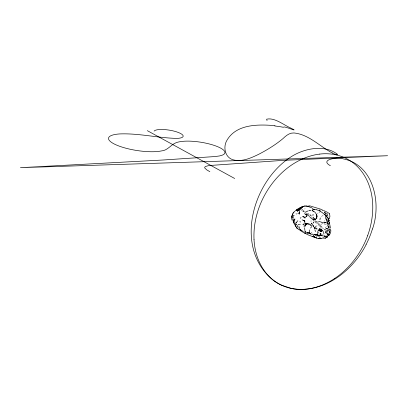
<?xml version="1.0" encoding="UTF-8"?>
<svg xmlns="http://www.w3.org/2000/svg" width="408" height="408" viewBox="0 0 408 408"><rect width="100%" height="100%" fill="white"/><g stroke="black" fill="none" stroke-linecap="round" stroke-linejoin="round"><path stroke-width="0.31" stroke-dasharray="2.04 1.53" d="M328.537 227.389L328.476 225.634L327.063 222.737M325.803 217.388L325.176 220.126L323.926 221.315M326.9 218.984L327.451 220.499M329.103 233.631L329.251 231.367M329.521 230.918L329.843 231.163L329.725 231.785L329.858 231.112M326.91 220.799L326.976 219.621M326.104 217.699L326.252 220.371M329.231 228.347L329.215 226.409L328.573 224.42M329.843 232.188L329.868 231.81M326.431 220.677L326.941 219.014M329.613 232.652L329.781 230.954M327.19 223.38L327.236 222.839L328.119 224.905M328.833 225.956L329.103 228.613L328.777 227.608L329.113 225.252M329.394 233.458L329.608 232.453M328.389 228.245L328.644 225.491L327.828 223.814M327.42 234.875L327.578 234.207L327.374 234.983M320.178 217.872L319.52 220.192M328.348 230.229L327.14 232.514L325.814 232.524L325.533 231.499M329.389 233.126L329.649 232.305M325.13 216.74L325.523 215.699M322.891 228.393L322.611 228.924M305.827 213.012L306.01 212.634M328.598 230.454L327.16 232.529L325.814 232.524L325.028 230.637M326.701 219.229L326.925 218.79M327.44 229.867L326.201 231.571L326.375 231.897M328.777 234.233L328.965 233.906M313.16 223.36L313.966 222.079L313.16 223.36L313.966 222.079L314.221 219.647M326.369 226.634L325.171 227.97M320.749 225.323L321.514 224.349M327.542 229.923L326.201 231.571M326.869 230.872L327.588 229.949M327.558 234.733L327.986 234.513M317.465 213.588L318.128 212.92M318.255 223.023L318.602 222.702M304.587 209.069L305.148 208.605M321.28 222.574C322.968 224.497 326.247 225.012 328.282 223.411L327.542 222.86L327.063 223.094M326.808 235.105L327.961 234.539M310.585 221.167L311.115 220.85L311.503 221.197M323.182 215.383C321.157 216.266 319.734 218.561 320.341 220.764M327.573 223.1L328.323 223.421L327.818 223.737M311.84 215.46L312.768 215.21M301.201 210.395L301.889 210.263M300.038 224.436L298.064 224.599L300.778 224.395M299.293 224.436L297.728 225.099L297.84 226.027M327.231 215.22L326.885 214.042L327.236 214.078L326.502 213.772L327.175 214.506L327.201 215.266M310.233 224.793L310.876 224.747L309.509 224.844L311.406 225.537L309.621 224.925M303.119 224.334L304.21 224.278L302.037 224.267L304.184 224.293M314.14 220.356L313.074 220.361L314.66 221.1M315.71 228.128L316.445 228.169M324.916 212.792L325.615 213.042L324.569 212.573L323.967 211.614M325.105 213.012L326.9 213.741M317.485 228.648L315.506 228.363M326.38 231.504L326.415 231.106M325.615 213.379L326.375 213.506M327.966 234.462L327.655 233.718L328.649 233.917L326.68 233.269L325.814 232.524L325.844 232.886L325.808 232.285L326.798 232.524L325.895 232.116M319.005 232.968L318.153 232.815L318.821 233.019M312.584 214.205L313.645 214.419M319.041 212.578L319.938 212.782M302.532 211.114L303.858 211.507L304.638 212.349L304.445 211.196L302.802 210.416M325.778 213.471L324.569 212.573L325.625 212.583M315.394 228.531L317.648 229.602M315.695 228.618L316.72 228.939M326.67 233.509L327.813 234.075M309.973 215.429L311.855 216.123L313.767 218.147M312.757 214.776L313.859 215.22M314.838 220.81L316.491 221.733M310.269 225.16L312.212 226.124M326.303 232.891L327.247 233.31M320.673 237.686L318.837 236.594L316.062 235.921L320.52 237.446L319.347 236.859M315.088 221.937L316.598 222.691M315.481 222.763L316.282 223.156M316.088 221.111L318.322 222.436M320.775 227.292L319.617 226.624M327.466 223.094L327.058 222.865L327.231 224.369L328.909 228.638M329.052 230.836L328.741 230.357M316.832 223.421L317.46 223.803M301.293 208.651L302.736 209.86M320.484 226.272L323.87 228.975M302.731 210.752L303.858 211.507L303.776 210.849M295.387 223.676L296.784 224.711M322.31 227.236L320.678 225.991M318.74 223.472L320.453 225.002M328.216 233.871L327.15 232.739M327.706 213.272L328.205 213.665M325.268 233.06L325.533 233.269M318.444 223.579L316.113 221.967L315.2 220.56M326.915 214.792L327.695 215.434L328.547 217.076M319.26 224.767L319.734 225.211M327.058 222.783L327.502 223.242L326.89 222.533M312.88 219.28L312.217 218.53L313.273 218.652L312.339 218.153L311.712 217.173M324.329 211.691L325.028 213.16L324.676 212.41L324.824 212.65M327.563 213.792L327.874 214.174M296.881 225.032L295.887 223.982L296.881 225.032L297.335 226.736M301.935 209.564L302.221 209.931M298.87 227.547L298.284 226.659M325.553 218.418L326.446 219.657M327.808 222.931L328.567 225.267L328.338 224.522M313.222 217.388L312.946 216.98L313.869 218.428M327.537 222.773L327.884 223.293M328.292 226.466L327.461 225.007M327.869 222.982L328.068 223.309M326.635 222.707L327.349 224.069M298.345 227.236L297.641 225.986L297.733 226.756M329.088 228.495L327.782 225.41L328.613 228.358M328.231 226.297L328.685 227.358M328.353 223.824L328.358 223.574M326.543 220.82L326.201 219.346L326.359 220.861M325.268 230.581L325.4 231.224M327.4 215.699L327.537 216.322M297.167 225.201L297.248 225.624M327.338 220.284L327.425 220.983M325.691 216.393L325.798 217.561L325.762 216.556M311.564 232.937L311.024 232.83L312.497 233.167L311.564 232.937"/><path stroke-width="0.61" d="M292.99 217.785L292.99 217.015L292.842 218.341M319.882 231.484L321.647 231.025L320.984 231.79L321.514 231.127L321.672 229.928L320.958 229.225L321.514 229.816M312.314 219.162L313.334 219.728L315.665 219.489L314.726 219.428L316.241 218.734L316.618 215.796M293.209 221.457L293.265 220.06L292.893 219.637L293.163 219.642M299.732 211.992L299.615 210.268L300.278 209.309M291.837 217.576L292.444 214.46M329.934 216.25L329.486 218.581L329.052 218.734L328.149 218.056M325.62 236.293L325.65 236.002M316.771 218.504C317.266 215.552 316.078 212.058 313.023 211.053L313.446 211.216M300.069 229.403L300.329 230.296M321.116 230.28L321.749 231.071L321.03 231.392L320.397 230.78L320.453 230.285L321.616 229.903L320.591 229.49L320.112 229.765M316.338 217.541L316.465 216.577M291.965 216.633L292.103 215.592M291.939 215.669L291.649 218.826L292.128 220.289M294.025 222.023L294.913 218.912L294.408 220.04M316.603 216.73L316.751 215.796M308.509 232.769L309.631 232.83L310.192 233.871L311.024 234.212L312.814 234.452M299.686 226.802L299.584 228.801M309.647 229.913L309.473 233.09M329.032 234.513L329.164 235.13L328.567 234.875L329.225 234.549M372.504 228.99C381.587 203.368 373.82 164.858 343.281 158.88C339.481 156.82 318.607 159.207 330.363 165.725M313.614 209.457L314.42 209.416L313.951 209.35M309.647 233.182L310.417 233.412M330.745 231.81L330.903 230.581M313.278 209.437L312.972 209.727L314.354 209.528M306.439 216.617L306.709 215.847M304.46 227.22L306.643 223.757L306.428 223.406L307.071 223.936L310.095 224.273M319.908 233.437L320.897 233.723L320.637 234.396L321.264 235.197L320.025 234.85L319.25 235.452L318.22 235.222M300.548 218.382L300.966 217.362M306.459 224.201L306.643 223.757L305.674 223.273M319.724 230.229L319.454 230.795L320.453 230.285M329.888 234.172L330.704 232.152M295.744 223.482L296.233 222.523M318.837 230.642L319.158 230.046M366.103 244.724C353.16 269.647 326.93 291.108 297.611 289.246M293.78 212.537L294.26 211.528L295.05 211.13M306.321 216.092L305.536 217.372M306.015 224.069L305.342 223.747L306.643 223.757L304.965 225.532L303.71 226.073M311.967 223.599L311.809 223.87L313.767 226.231M323.315 233.993L324.023 233.524M295.861 223.084L297.84 220.718M328.889 234.952L327.374 236.359L326.405 236.268M318.118 225.17L318.587 224.487M304.904 218.204L305.194 217.785L302.726 216.648M328.353 219.239L328.741 218.974M306.908 216.067L307.29 215.526L305.541 214.185L306.847 214.924M310.549 228.067L311.834 226.506M328.496 219.32L328.659 218.53M327.599 236.166L327.838 235.855L327.374 236.359M305.199 224.548L305.582 224.063M313.028 209.564L312.329 210.421L312.814 211.033L312.691 210.671M293.184 213.619L292.49 214.45L293.026 213.058L293.811 212.344M329.317 234.646L329.608 234.325M315.644 226.598L316.266 225.925M315.389 227.618L316.011 226.97M298.972 209.692L302.165 206.943M319.602 228.475L317.954 230.979L317.613 233.396M324.029 235.544L324.436 235.156M296.32 210.319L297.855 209.115M300.273 208.646L302.144 207.096L299.839 208.85L302.088 207.233M327.216 237.216L324.692 238.451M299.37 208.503L301.889 206.713M319.235 229.24L320.397 228.648M324.294 229.862L326.466 228.556M297.718 209.727L296.932 210.355L297.85 209.656M328.685 235.294L329.225 234.865M299.186 208.406L301.507 207.172L298.885 208.33M327.185 237.206L324.89 238.241M295.453 210.656L296.183 210.13M297.799 209.483L298.6 208.927M301.981 207.274L299.921 209.029L302.654 206.672M293.719 215.832L294.173 215.516M297.004 209.686L298.105 208.957M292.878 218.948L293.143 218.78M296.183 210.074L298.447 208.743M315.078 218.474L314.67 218.729L313.696 218.459M321.667 230.117L321.81 230.336L320.397 230.78M319.556 229.536L320.153 229.214M305.179 212.221L308.224 210.829M307.499 206.626L308.076 206.336M320.255 234.049L320.897 233.723M324.278 237.686L322.397 238.053M303.843 223.406L305.128 222.88M323.024 238.308L323.345 238.175M321.779 235.069L322.381 234.875M308.642 206.004L309.988 205.907L322.192 209.636M317.546 234.814L318.082 235.273L317.546 234.814L316.7 235.023L318.663 235.416L317.776 235.192L317.235 233.835M321.152 238.471L318.143 238.532L312.798 236.676L313.405 236.89M319.459 235.595L320.923 235.289L322.463 235.921M311.09 210.518L309.937 210.569M327.553 228.623L326.579 228.776L328.624 229.179L330.189 230.097M309.065 210.605L309.84 210.497M304.414 206.086L305.347 205.969M320.8 238.445L319.755 238.573L321.932 238.486M314.476 234.508L315.792 235.146L314.971 234.779L317.914 234.87L316.827 234.901M313.456 234.983L314.063 234.962M304.001 206.101L305.577 206.106M324.34 236.635L325.533 236.645M306.02 206.06L307.428 206.101M303.098 220.356L304.128 220.81M308.749 206.132L309.182 206.152M320.989 235.217L322.157 235.289M313.446 219.106L314.716 219.198M274.997 125.649C258.397 124.267 236.477 123.864 226.924 140.321C222.936 146.875 224.874 157.116 232.708 159.701C241.567 162.282 250.619 158.166 258.499 154.408C267.113 149.94 275.466 144.845 282.943 138.628C285.962 135.711 289.558 132.661 294.041 132.957C308.953 134.492 319.785 146.416 332.515 153.102M305.98 233.473L304.766 233.243L300.961 230.994M316.848 234.972L317.929 235.079M308.443 232.978L309.101 233.05M315.124 209.411L316.078 209.534M307.805 233.009L306.867 232.739L308.606 233.111M302.068 219.825L304.373 220.636L304.771 222.324M318.143 238.532L318.735 238.614M320.703 229.893L321.779 230.306M306.127 206.05L307.035 206.219M307.734 223.768L309.188 224.033M305.23 233.269L305.816 233.376M327.078 236.339L326.16 235.987M319.204 210.023L320.229 210.222M283.79 127.005C285.105 126.296 300.88 133.136 290.756 128.076C283.565 124.914 274.62 117.28 266.603 119.192L267.041 120.574M312.89 236.706L307.867 234.784L304.791 233.111M307.086 232.841L308.04 233.05M307.994 206.433L312.023 207.937M316.175 209.697C319.974 210.324 322.912 213.104 325.762 215.506M313.823 219.54L314.798 219.769M290.511 288.17L281.933 285.345A69.34 56.003 -61.1 0 1 273.814 280.699C233.019 248.462 252.374 180.356 292.261 156.075C305.174 148.201 324.941 144.35 337.651 154.448L336.911 154.851L335.549 154.499M318.561 221.309L324.375 223.033L325.39 222.727L324.36 222.722L326.237 222.227L327.007 221.61L328.511 221.427L327.797 221.009M310.335 233.59L310.825 233.738M323.539 235.982L325.069 236.436M322.167 210.181L323.156 210.63M320.025 234.85L320.923 235.289M323.687 210.538L328.343 212.731M304.225 231.912L305.811 232.269L305.413 231.147M317.776 235.192L318.398 235.452M304.638 217.148L302.864 216.327M313.293 236.533L316.521 238.053L314.196 236.819M305.495 231.963L306.204 232.264M300.869 230.494L300.028 230.071M301.048 230.194L299.86 229.434M314.512 237.114L315.139 237.436L314.746 237.175M297.896 213.501L298.233 213.675M303.358 231.509L300.155 229.724M209.839 171.676L206.779 169.901L204.852 168.06A14.678 3.845 9 0 1 204.678 167.489L205.209 166.607L207.84 165.801A22.088 5.788 9 0 1 210.885 165.413L283.412 160.349L387.6 155.723L20.4 167.668L163.231 159.992L215.021 156.555L219.555 155.938L222.294 155.142A26.622 6.982 9 0 0 224.099 154.107A25.429 6.666 9 0 0 212.823 144.957A25.429 6.666 9 0 0 182.85 141.331A32.293 8.466 9 0 0 176.547 142.525C170.921 144.452 167.698 150.659 161.257 150.955A29.657 7.777 9 0 1 117.275 145.37A29.657 7.777 9 0 1 119.784 133.926C138.929 133.166 157.743 137.95 176.817 138.414A14.831 3.886 9 0 0 176.526 131.835A14.831 3.886 9 0 0 154.117 131.106M147.339 130.662L234.666 178.495M308.147 215.439L309.509 216.281M299.528 230.036L297.983 229.005M307.112 214.353L307.765 214.766M305.995 214.103L306.571 214.475M306.663 213.394L307.219 213.777M296.346 227.021L295.463 226.267M312.36 208.376L313.625 209.483M305.725 223.385L306.785 224.196M294.163 223.875L294.52 224.145M324.176 214.062L325.727 215.414M297.361 228.016L298.019 228.536M297.34 228.327L296.259 227.409M311.753 218.846L309.794 216.872M308.157 213.721L308.841 214.287M329.516 229.918L330.174 230.474M328.445 218.81L327.955 218.351L328.287 218.882M314.022 234.386L314.339 234.697L313.976 234.202M325.033 214.72L328.058 218.137M296.958 228.001L296.371 227.378L296.871 228.113M310.004 214.649L310.779 215.516M325.966 215.342L326.757 216.24M325.808 215.495L327.272 217.382M292.949 219.927L293.561 220.677L293.265 220.06M295.377 225.068L295.739 225.532M306.959 223.293L307.255 223.676M304.812 213.027L304.924 214.052M311.442 223.37L311.809 223.87L311.743 223.064M323.717 232.708L322.493 230.27M313.007 225.593L314.446 227.771L314.854 229.097M321.443 229.026L322.101 230.479M293.235 221.396L293.49 221.789M328.955 213.282L329.419 214.022M317.291 234.289L317.664 234.886M294.795 224.808L296.065 226.557M293.816 222.227L293.959 222.467L293.939 221.876M319.846 210.809L320.066 211.181M319.836 225.236L320.27 225.981M314.609 227.577L315.007 228.592M293.872 223.049L293.5 222.187M329.225 213.624L329.588 214.389M309.764 233.305L309.631 232.83M299.65 214.124L298.972 213.318L298.993 213.843M294.969 224.339L295.203 224.869M293.495 222.345L294.316 223.492L294.239 222.952M329.71 224.257L330.424 227.822M304.46 220.371L304.898 221.58M295.81 225.721L295.499 224.63M329.486 223.666L329.098 222.503L329.384 223.64M328.828 234.829L328.925 235.105M314.956 229.964L315.501 231.581M316.598 214.307L317.23 216.566M328.654 219.407L329.419 223.875M296.116 213.578L296.269 214.124M304.914 230.602L304.623 228.169M298.977 212.293L299.533 213.149L299.431 212.155L299.574 212.731M330.307 228.919L330.485 229.643M300.013 221.182L300.212 222.171M328.904 220.07L329.011 220.641M293.26 215.577L293.393 216.357M329.74 214.899L329.878 215.929M321.672 229.928L321.779 230.77M314.247 236.319L314.303 236.849M313.67 235.324L313.696 235.839M329.037 220.08L329.047 220.856M334.733 278.424A71.839 55.942 -61.3 0 1 307.224 289.058A69.37 54.024 -61.3 0 1 298.059 289.364A71.839 55.942 -61.3 0 1 273.656 280.408A69.37 54.024 -61.3 0 1 267.225 274.411A71.839 55.942 -61.3 0 1 255.25 249.293A69.37 54.024 -61.3 0 1 254.011 239.277M334.733 278.435A69.37 54.024 -61.3 0 0 343.138 271.937A71.839 55.942 -61.3 0 0 363.237 245.784A69.37 54.024 -61.3 0 0 367.679 235.579M367.669 235.579A71.839 55.942 -61.3 0 0 372.688 203.903A69.37 54.024 -61.3 0 0 371.469 193.876A71.839 55.942 -61.3 0 0 359.474 168.774A69.37 54.024 -61.3 0 0 353.058 162.756A71.839 55.942 -61.3 0 0 328.644 153.821A69.37 54.024 -61.3 0 0 319.479 154.107M319.479 154.117A71.839 55.942 -61.3 0 0 291.975 164.75A69.37 54.024 -61.3 0 0 283.565 171.233A71.839 55.942 -61.3 0 0 263.466 197.39A69.37 54.024 -61.3 0 0 259.024 207.596A71.839 55.942 -61.3 0 0 254.016 239.272M372.412 228.98A72.512 54.789 -56.8 0 1 366.017 244.683M297.605 289.282A72.67 59.002 -66.9 0 1 290.506 288.191M335.483 154.448A26.479 3.203 37.3 0 1 332.428 153.026M274.727 125.99A51.638 22.165 -3.3 0 1 283.422 127.296M303.674 206.29L302.583 206.57L303.674 206.29M299.89 208.978L297.488 211.237L299.89 208.978"/></g></svg>
